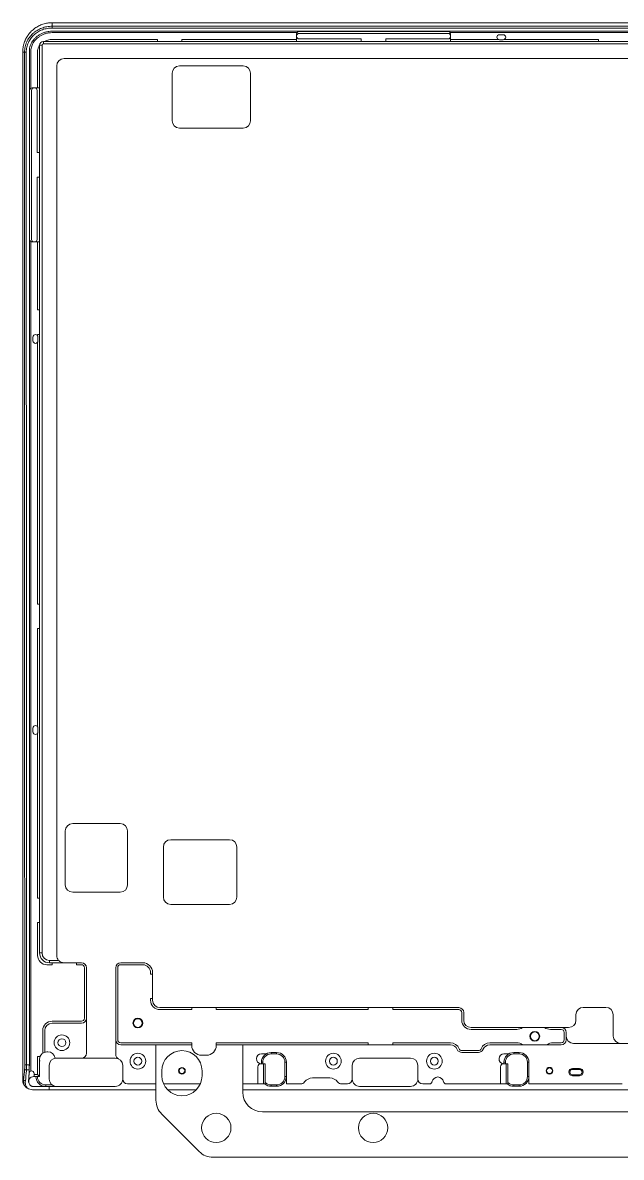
# Model space of a CAD drawing. Header units: millimetres. Extents: x -162 to 162, y -13 to 218.
# Drawn here: x -161.5 to -39.4, y -13.4 to 218.1 of the extents above; entities that cross this region are included whole.
import ezdxf

# ---------------------------------------------------------------- set-up
doc = ezdxf.new("R2010")
doc.units = ezdxf.units.MM

msp = doc.modelspace()

# ---------------------------------------------------------------- linework, layer by layer
at = {"color": 7, "linetype": 'Continuous', "lineweight": 15}
for p, q in [((155.5, 218.11), (-155.5, 218.11)), ((-155.49, 216.39), (155.49, 216.39)), ((-105.53, 216.09), (-155.49, 216.09)), ((-105.6, 214.3), (-105.6, 215.83)), ((-74.7, 216.33), (-105.1, 216.33)), ((-74.7, 215.93), (-105.1, 215.93)), ((74.27, 216.09), (-74.27, 216.09)), ((-74.2, 215.83), (-74.2, 214.3)), ((-63.44, 215.65), (-64.23, 215.65)), ((-158.05, 213.5), (-158.05, 191.6)), ((-157.55, 213.5), (-158.05, 213.5)), ((-157.55, 213.5), (-157.55, 28.3)), ((-157.25, 214.3), (-92.4, 214.3)), ((-157.25, 213.8), (-157.25, 214.3)), ((157.25, 213.8), (-157.25, 213.8)), ((-134, 214.7), (-155.71, 214.7)), ((-134, 214.7), (-134, 214.3)), ((-105.6, 214.7), (-129, 214.7)), ((-129, 214.7), (-129, 214.3)), ((-105.1, 214.8), (-92.4, 214.8)), ((-92.4, 214.8), (-92.4, 214.29)), ((-92.4, 214.29), (-87.4, 214.29)), ((-87.4, 214.8), (-74.7, 214.8)), ((-87.4, 214.29), (-87.4, 214.8)), ((-87.4, 214.3), (87.4, 214.3)), ((-64.45, 214.7), (-74.2, 214.7)), ((-64.23, 214.65), (-63.44, 214.65)), ((-44, 214.7), (-63.22, 214.7)), ((-44, 214.7), (-44, 214.3)), ((-161.5, 212.11), (-161.5, 2.41)), ((-160.14, 6.12), (-160.14, 212.14)), ((-159.84, 204.74), (-159.84, 212.14)), ((-158.45, 212.47), (-158.45, 204.81)), ((-153.05, 210.8), (153.05, 210.8)), ((-154.55, 27.8), (-154.55, 209.3)), ((-116.5, 209.3), (-129.5, 209.3)), ((-131, 207.8), (-131, 198.1)), ((-115, 198.1), (-115, 207.8)), ((-160.08, 204.31), (-160.08, 173.88)), ((-159.68, 204.31), (-159.68, 173.88)), ((-158.05, 204.81), (-159.58, 204.81)), ((-158.55, 191.6), (-158.55, 204.31)), ((-129.5, 196.6), (-116.5, 196.6)), ((-158.04, 191.6), (-158.55, 191.6)), ((-158.04, 186.6), (-158.04, 191.6)), ((-158.55, 186.6), (-158.04, 186.6)), ((-158.55, 173.88), (-158.55, 186.6)), ((-158.05, 28.3), (-158.05, 186.6)), ((-159.84, 4.23), (-159.84, 173.46)), ((-159.58, 173.38), (-158.05, 173.38)), ((-158.45, 173.38), (-158.45, 159.5)), ((-158.45, 159.5), (-158.05, 159.5)), ((-159.4, 153.99), (-159.4, 153.19)), ((-158.45, 154.5), (-158.05, 154.5)), ((-158.45, 154.5), (-158.45, 154.21)), ((-158.45, 152.97), (-158.45, 99.5)), ((-158.4, 153.19), (-158.4, 153.99)), ((-158.45, 99.5), (-158.05, 99.5)), ((-158.45, 94.5), (-158.05, 94.5)), ((-158.45, 94.5), (-158.45, 74.42)), ((-159.4, 74.2), (-159.4, 73.4)), ((-158.4, 73.4), (-158.4, 74.2)), ((-158.45, 73.18), (-158.45, 39.5)), ((-141.6, 54.7), (-151.3, 54.7)), ((-152.8, 53.2), (-152.8, 42.2)), ((-140.1, 42.2), (-140.1, 53.2)), ((-119.3, 51.42), (-131.3, 51.42)), ((-132.8, 49.92), (-132.8, 39.72)), ((-117.8, 39.72), (-117.8, 49.92)), ((-158.45, 39.5), (-158.05, 39.5)), ((-151.3, 40.7), (-141.6, 40.7)), ((-131.3, 38.22), (-119.3, 38.22)), ((-160.73, 5.48), (-160.73, 36.31)), ((-158.45, 34.5), (-158.45, 27.8)), ((-158.45, 34.5), (-158.05, 34.5)), ((-157.55, 28.3), (-158.05, 28.3)), ((-156.55, 25.9), (-155.5, 25.9)), ((-156.05, 26.8), (-156.05, 26.3)), ((-154.17, 26.8), (-156.05, 26.8)), ((-156.05, 26.3), (-149.5, 26.3)), ((-155.5, 26.3), (-155.5, 25.9)), ((-150.5, 25.9), (-150.5, 26.3)), ((-150.5, 25.9), (-149.5, 25.9)), ((-137, 26.3), (-141.5, 26.3)), ((-141.5, 25.9), (-137, 25.9)), ((-148.9, 25.3), (-148.9, 14.98)), ((-148.5, 7.85), (-148.5, 25.3)), ((-142.5, 25.3), (-142.5, 7.59)), ((-142.1, 10.58), (-142.1, 25.3)), ((-135.4, 24.3), (-135.4, 24)), ((-135, 24), (-135.4, 24)), ((-135, 18.65), (-135, 24.3)), ((-135.4, 19), (-135, 19)), ((-135.4, 19), (-135.4, 18.65)), ((-72.5, 17.15), (-133.5, 17.15)), ((-133.5, 16.75), (-127, 16.75)), ((-127, 17.15), (-127, 16.75)), ((-122, 16.75), (-122, 17.15)), ((-122, 16.75), (-91, 16.75)), ((-91, 17.15), (-91, 16.75)), ((-86, 16.75), (-86, 17.15)), ((-86, 16.75), (-72.5, 16.75)), ((-42.5, 17.2), (-47.1, 17.2)), ((-149.5, 14.38), (-155.5, 14.38)), ((-155.5, 13.98), (-149.5, 13.98)), ((-71.9, 16.15), (-71.9, 14.6)), ((-71.5, 14.6), (-71.5, 16.15)), ((-48.6, 15.7), (-48.6, 14.6)), ((-41, 11.35), (-41, 15.7)), ((-157.4, 12.48), (-157.4, 7.89)), ((-157, 12.48), (-157, 8.08)), ((-50.1, 13.1), (-70, 13.1)), ((-70, 12.7), (-60.7, 12.7)), ((-53.8, 12.7), (-51.6, 12.7)), ((-51, 12.1), (-51, 10.58)), ((-50.6, 10.58), (-50.6, 12.1)), ((-127, 9.98), (-141.5, 9.98)), ((-127, 9.58), (-141.5, 9.58)), ((-134.3, -1.73), (-134.3, 9.58)), ((-127, 9.98), (-127, 9.43)), ((-122, 9.43), (-122, 9.98)), ((-91, 9.98), (-122, 9.98)), ((-122, 9.58), (-74.22, 9.58)), ((-116.6, 9.58), (-116.6, -0.09)), ((-91, 9.98), (-91, 9.58)), ((-74.22, 9.98), (-86, 9.98)), ((-86, 9.58), (-86, 9.98)), ((-60.7, 9.98), (-66.18, 9.98)), ((-66.18, 9.58), (-51.6, 9.58)), ((-51.6, 9.98), (-53.3, 9.98)), ((-29.3, 9.85), (-49.1, 9.85)), ((-158.5, 3.52), (-158.5, 7.15)), ((-158.5, 7.15), (-157.96, 7.15)), ((-156.55, 8.15), (-156.39, 8.15)), ((-125, 7.43), (-124, 7.43)), ((-111.85, 7.7), (-112.8, 7.7)), ((-110.8, 8), (-109.7, 8)), ((-110.8, 7.7), (-110.8, 8)), ((-110.8, 7.7), (-109.7, 7.7)), ((-109.7, 7.7), (-109.7, 8)), ((-68.5, 8.4), (-71.9, 8.4)), ((-71.9, 8), (-68.5, 8)), ((-62.35, 7.7), (-63.3, 7.7)), ((-61.3, 8), (-60.2, 8)), ((-61.3, 7.7), (-61.3, 8)), ((-61.3, 7.7), (-60.2, 7.7)), ((-60.2, 7.7), (-60.2, 8)), ((-160.73, 5.48), (-161.09, 5.48)), ((-160.14, 5.48), (-160.73, 5.48)), ((-160.14, 6.01), (-160.14, 5.79)), ((-158.05, 3.07), (-158.05, 6.65)), ((-158.01, 6.29), (-158.05, 6.24)), ((-156.1, 2.57), (-156.1, 5.35)), ((-142.6, 6.85), (-154.9, 6.85)), ((-141.1, 5.35), (-141.1, 2.57)), ((-113.5, 5.1), (-113.5, 1.6)), ((-112, 5.7), (-112.9, 5.7)), ((-112.8, 5.7), (-112.8, 6)), ((-112.5, 6), (-112.8, 6)), ((-112.5, 5.7), (-112.5, 6)), ((-112.35, 1.6), (-112.35, 5.7)), ((-112, 1.6), (-112, 5.7)), ((-108, 6), (-107.7, 6)), ((-108, 6), (-108, 3.1)), ((-107.7, 1.6), (-107.7, 6)), ((-94.24, 2.57), (-94.24, 5.35)), ((-92.74, 6.85), (-82.36, 6.85)), ((-80.86, 5.35), (-80.86, 2.57)), ((-64, 5.1), (-64, 1.6)), ((-62.5, 5.7), (-63.4, 5.7)), ((-63.4, 5.7), (-63.3, 5.7)), ((-63.3, 5.7), (-63.3, 6)), ((-63, 6), (-63.3, 6)), ((-63, 5.7), (-63, 6)), ((-62.85, 1.6), (-62.85, 5.7)), ((-62.5, 1.6), (-62.5, 5.7)), ((-58.5, 6), (-58.2, 6)), ((-58.5, 6), (-58.5, 3.1)), ((-58.2, 1.6), (-58.2, 6)), ((-47.9, 4.75), (-49.3, 4.75)), ((-49.3, 4.55), (-49.3, 4.75)), ((-47.9, 4.55), (-47.9, 4.75)), ((-160.74, 4.43), (-160.75, 4.28)), ((-160.75, 4.27), (-160.75, 4.28)), ((-160.75, 4.27), (-160.75, 4.28)), ((-160.16, 4.43), (-160.74, 4.43)), ((-158.05, 3.07), (-159.27, 3.07)), ((-159.19, 3.75), (-159.19, 3.07)), ((-159.19, 3.52), (-158.5, 3.52)), ((-158.5, 3.07), (-158.8, 3.07)), ((-158.8, 3.07), (-158.8, 3.07)), ((-158.5, 3.52), (-158.05, 3.07)), ((-158.5, 3.07), (-158.5, 3.07)), ((-133.1, 3.26), (-133.1, 4.28)), ((-124.9, 4.28), (-124.9, 3.26)), ((-108, 3.1), (-107.7, 3.1)), ((-98.83, 2.8), (-102.37, 2.8)), ((-58.5, 3.1), (-58.2, 3.1)), ((-49.3, 4.55), (-47.9, 4.55)), ((-47.9, 3.45), (-49.3, 3.45)), ((-49.3, 3.45), (-49.3, 3.25)), ((-49.3, 3.25), (-47.9, 3.25)), ((-47.9, 3.45), (-47.9, 3.25)), ((-160.54, 0.71), (-160.55, 0.71)), ((-159.5, 0.41), (-134.3, 0.41)), ((-142.6, 1.07), (-159.4, 1.07)), ((-156.8, 1.37), (-156.8, 1.07)), ((-156.8, 1.37), (-155.5, 1.37)), ((-156.1, 1.07), (-156.1, 0.41)), ((-140.1, 1.6), (-134.3, 1.6)), ((-125.25, 1.6), (-132.75, 1.6)), ((-131.95, 0.41), (-126.05, 0.41)), ((-116.6, 1.6), (-112, 1.6)), ((-116.6, 0.41), (117.5, 0.41)), ((-110.8, 1.4), (-110.8, 1.1)), ((-109.7, 1.4), (-110.8, 1.4)), ((-110.8, 1.1), (-109.7, 1.1)), ((-109.7, 1.4), (-109.7, 1.1)), ((-107.7, 1.6), (-104.77, 1.6)), ((-96.43, 1.6), (-95.24, 1.6)), ((-82.36, 1.07), (-92.74, 1.07)), ((-79.86, 1.6), (-78.47, 1.6)), ((-75.13, 1.6), (-62.5, 1.6)), ((-61.3, 1.4), (-61.3, 1.1)), ((-60.2, 1.4), (-61.3, 1.4)), ((-61.3, 1.1), (-60.2, 1.1)), ((-60.2, 1.4), (-60.2, 1.1)), ((-58.2, 1.6), (-39.17, 1.6)), ((-133.13, -4.56), (-125.47, -12.21)), ((-112.6, -4.09), (-26.17, -4.09)), ((121.74, -13.39), (-122.64, -13.39))]:
    msp.add_line(p, q, dxfattribs=at)
at = {"color": 7, "linetype": 'Continuous', "lineweight": 15, "flags": 128}
for points in [[(-155.5, 217.38), (-154.78, 217.38), (-151.9, 217.38), (-140.38, 217.38), (-94.3, 217.38), (-47.15, 217.38), (-40.76, 217.38), (-33.36, 217.38), (-18.55, 217.38), (-11.15, 217.38), (0, 217.38)], [(0, 217.03), (-17.65, 217.03), (-88.26, 217.03), (-92.58, 217.03), (-99.98, 217.03), (-114.79, 217.03), (-122.19, 217.03), (-129.59, 217.03), (-144.4, 217.03), (-151.8, 217.03), (-155.5, 217.03)], [(-161.09, 5.48), (-161.09, 6.2), (-161.09, 9.08), (-161.09, 20.6), (-161.1, 66.68), (-161.12, 212.11)], [(-160.73, 36.31), (-160.73, 45.93), (-160.74, 92.12), (-160.76, 188.12), (-160.77, 212.11)], [(-160.14, 6.12), (-160.14, 6.12), (-160.14, 6.12)]]:
    msp.add_lwpolyline(points, dxfattribs=at)
at = {"color": 7, "linetype": 'Continuous', "lineweight": 15}
for centre, radius in [((-138, 14), 1), ((-138, 14), 0.9), ((-153.5, 10), 1.6), ((-57, 11.3), 1), ((-57, 11.3), 0.9), ((-153.5, 10), 0.8), ((-138, 6.23), 1.6), ((-138, 6.23), 0.8), ((-98.1, 6.23), 1.6), ((-98.1, 6.23), 0.8), ((-77.5, 6.23), 1.6), ((-77.5, 6.23), 0.8), ((-129, 4.28), 0.675), ((-129, 4.28), 0.575), ((-54, 4.28), 0.69), ((-54, 4.28), 0.59), ((-122, -7.39), 3), ((-90, -7.39), 3)]:
    msp.add_circle(centre, radius, dxfattribs=at)
for centre, radius, start, end in [((-105.1, 215.83), 0.5, 90, 180), ((-105.1, 215.43), 0.5, 90, 180), ((-105.1, 215.3), 0.5, 180, 270), ((-74.7, 215.83), 0.5, 0, 90), ((-74.7, 215.43), 0.5, 0, 90), ((-74.7, 215.3), 0.5, 270, 360), ((-64.23, 215.15), 0.5, 90, 270), ((-63.44, 215.15), 0.5, 270, 90), ((-157.25, 213.5), 0.8, 90, 180), ((-157.25, 213.5), 0.3, 90, 180), ((-153.05, 209.3), 1.5, 90, 180), ((-129.5, 207.8), 1.5, 90, 180), ((-116.5, 207.8), 1.5, 0, 90), ((-159.58, 204.31), 0.5, 90, 180), ((-159.18, 204.31), 0.5, 90, 180), ((-159.05, 204.31), 0.5, 0, 90), ((-129.5, 198.1), 1.5, 180, 270), ((-116.5, 198.1), 1.5, 270, 0), ((-159.58, 173.88), 0.5, 180, 270), ((-159.18, 173.88), 0.5, 180, 270), ((-159.05, 173.88), 0.5, 270, 0), ((-158.9, 153.99), 0.5, 0, 180), ((-158.9, 153.19), 0.5, 180, 0), ((-158.9, 74.2), 0.5, 0, 180), ((-158.9, 73.4), 0.5, 180, 0), ((-151.3, 53.2), 1.5, 90, 180), ((-141.6, 53.2), 1.5, 0, 90), ((-131.3, 49.92), 1.5, 90, 180), ((-119.3, 49.92), 1.5, 0, 90), ((-151.3, 42.2), 1.5, 180, 270), ((-141.6, 42.2), 1.5, 270, 0), ((-131.3, 39.72), 1.5, 180, 270), ((-119.3, 39.72), 1.5, 270, 0), ((-156.55, 27.8), 1.9, 180, 270), ((-156.05, 28.3), 2, 180, 270), ((-156.05, 28.3), 1.5, 180, 270), ((-153.05, 27.8), 1.5, 180, 221.8103), ((-149.5, 25.3), 1, 0, 90), ((-149.5, 25.3), 0.6, 360, 90), ((-141.5, 25.3), 1, 90, 180), ((-141.5, 25.3), 0.6, 90, 180), ((-137, 24.3), 2, 0, 90), ((-137, 24.3), 1.6, 0, 90), ((-133.5, 18.65), 1.9, 180, 270), ((-133.5, 18.65), 1.5, 180, 270), ((-72.5, 16.15), 1, 0, 90), ((-72.5, 16.15), 0.6, 0, 90), ((-47.1, 15.7), 1.5, 90, 180), ((-42.5, 15.7), 1.5, 0, 90), ((-155.5, 12.48), 1.9, 90, 180), ((-155.5, 12.48), 1.5, 90, 180), ((-149.5, 14.98), 1, 270, 0), ((-149.5, 14.98), 0.6, 270, 0), ((-70, 14.6), 1.9, 180, 270), ((-70, 14.6), 1.5, 180, 270), ((-50.1, 14.6), 1.5, 270, 0), ((-60.7, 14.7), 2, 270, 306.8699), ((-53.8, 14.7), 2, 233.1301, 270), ((-51.6, 12.1), 1, 0, 90), ((-51.6, 12.1), 0.6, 0, 90), ((-141.5, 10.58), 1, 180, 270), ((-141.5, 10.58), 0.6, 180, 270), ((-125, 9.43), 2, 180, 270), ((-124, 9.43), 2, 270, 0), ((-74.22, 8.08), 1.9, 21.5923, 90), ((-74.22, 8.08), 1.5, 21.5923, 90), ((-66.18, 8.08), 1.9, 90, 158.4077), ((-66.18, 8.08), 1.5, 90, 158.4077), ((-60.7, 7.98), 2, 53.1301, 90), ((-53.3, 7.98), 2, 90, 126.8699), ((-51.6, 10.58), 0.6, 270, 0), ((-51.6, 10.58), 1, 270, 0), ((-49.1, 11.35), 1.5, 180, 270), ((-39.5, 11.35), 1.5, 180, 270), ((-156.55, 6.65), 1.5, 90, 180), ((-156.39, 6.65), 1.5, 7.6623, 90), ((-149.5, 7.85), 1, 270, 0), ((-141.5, 7.59), 1, 180, 243.8961), ((-129, 4.28), 4.1, 360, 180), ((-112.8, 6.7), 1, 90, 264.3911), ((-110.8, 6), 2, 90, 180), ((-110.8, 6), 1.7, 90, 180), ((-109.7, 6), 2, 0, 90), ((-109.7, 6), 1.7, 0, 90), ((-71.9, 9), 1, 201.5923, 270), ((-71.9, 9), 0.6, 201.5923, 270), ((-68.5, 9), 0.6, 270, 338.4077), ((-68.5, 9), 1, 270, 338.4077), ((-63.3, 6.7), 1, 90, 264.3911), ((-61.3, 6), 2, 90, 180), ((-61.3, 6), 1.7, 90, 180), ((-60.2, 6), 2, 0, 90), ((-60.2, 6), 1.7, 0, 90), ((-154.6, 5.35), 1.5, 90, 180), ((-142.6, 5.35), 1.5, 360, 90), ((-112.9, 5.1), 0.6, 90, 180), ((-92.74, 5.35), 1.5, 90, 180), ((-82.36, 5.35), 1.5, 0, 90), ((-63.4, 5.1), 0.6, 90, 180), ((-49.3, 4), 0.75, 90, 270), ((-47.9, 4), 0.75, 270, 90), ((-160.79, 4.78), 0.351, 206.7827, 277.3609), ((-159.27, 2.07), 1, 90, 204.5989), ((-159.69, 3.75), 0.5, 0, 177.084), ((-156.8, 3.07), 2, 179.956, 270), ((-156.8, 3.07), 1.7, 180, 270), ((-154.6, 2.57), 1.5, 180, 270), ((-142.6, 2.57), 1.5, 270, 0.0218), ((-140.1, 2.6), 1, 180, 270), ((-129, 3.26), 4.1, 180, 0), ((-109.7, 3.1), 2, 270, 0), ((-109.7, 3.1), 1.7, 270, 360), ((-102.37, 0.8), 2, 90, 143.1301), ((-98.83, 0.8), 2, 36.8699, 90), ((-95.24, 2.6), 1, 270, 0), ((-92.74, 2.57), 1.5, 179.9782, 270), ((-82.36, 2.57), 1.5, 270, 0.0218), ((-79.86, 2.6), 1, 180, 270), ((-76.8, 1.8), 1.2, 10.1642, 169.8358), ((-60.2, 3.1), 2, 270, 0), ((-60.2, 3.1), 1.7, 270, 360), ((-49.3, 4), 0.55, 90, 270), ((-47.9, 4), 0.55, 270, 90), ((-110.8, 3.1), 2, 228.5904, 270), ((-110.8, 3.1), 1.7, 225.0991, 270), ((-104.77, 2.6), 1, 270, 323.1301), ((-96.43, 2.6), 1, 216.8699, 270), ((-78.47, 2.1), 0.5, 270, 349.8358), ((-75.13, 2.1), 0.5, 190.1642, 270), ((-61.3, 3.1), 2, 228.5904, 270), ((-61.3, 3.1), 1.7, 225.0991, 270), ((-130.3, -1.73), 4, 180, 225), ((-112.6, -0.09), 4, 180, 270), ((-122.64, -9.39), 4, 225, 270)]:
    msp.add_arc(centre, radius, start, end, dxfattribs=at)
for points, knots in [([(-161.5, 212.11), (-161.5, 212.2), (-161.5, 212.36), (-161.48, 212.61), (-161.45, 212.86), (-161.42, 213.1), (-161.37, 213.35), (-161.32, 213.59), (-161.25, 213.83), (-161.18, 214.06), (-161.09, 214.3), (-161, 214.53), (-160.89, 214.75), (-160.78, 214.97), (-160.66, 215.19), (-160.52, 215.4), (-160.38, 215.6), (-160.24, 215.8), (-160.08, 215.99), (-159.92, 216.18), (-159.69, 216.41), (-159.4, 216.68), (-159.03, 216.97), (-158.64, 217.24), (-158.23, 217.47), (-157.8, 217.66), (-157.36, 217.83), (-156.9, 217.95), (-156.44, 218.05), (-155.97, 218.1), (-155.66, 218.11), (-155.5, 218.11)], [0, 0, 0, 0, 0.026318, 0.052638, 0.078959, 0.105279, 0.1316, 0.15792, 0.184241, 0.210563, 0.236885, 0.263209, 0.289533, 0.315856, 0.342178, 0.368498, 0.394817, 0.421138, 0.44746, 0.473783, 0.500105, 0.550093, 0.600081, 0.650072, 0.70007, 0.750067, 0.800052, 0.850031, 0.900012, 0.950002, 1, 1, 1, 1]), ([(-155.5, 218.11), (-155.5, 218.09), (-155.5, 218.05), (-155.5, 217.99), (-155.5, 217.93), (-155.5, 217.86), (-155.5, 217.77), (-155.5, 217.68), (-155.5, 217.61), (-155.5, 217.54), (-155.5, 217.48), (-155.5, 217.44), (-155.5, 217.41), (-155.5, 217.39), (-155.5, 217.38)], [0, 0, 0, 0, 0.041599, 0.083167, 0.124756, 0.166345, 0.265864, 0.365401, 0.478183, 0.590975, 0.717003, 0.843033, 0.921518, 1, 1, 1, 1]), ([(-161.12, 212.11), (-161.12, 212.47), (-161.08, 212.83), (-160.93, 213.53), (-160.82, 213.87), (-160.53, 214.52), (-160.34, 214.83), (-159.92, 215.4), (-159.69, 215.67), (-159.29, 216.03), (-159.15, 216.14), (-158.86, 216.36), (-158.72, 216.46), (-158.26, 216.73), (-157.94, 216.88), (-157.27, 217.13), (-156.92, 217.23), (-156.22, 217.35), (-155.86, 217.38), (-155.5, 217.38)], [0, 0, 0, 0, 0.125, 0.125, 0.25, 0.25, 0.375, 0.375, 0.5, 0.5, 0.5625, 0.5625, 0.625, 0.625, 0.75, 0.75, 0.875, 0.875, 1, 1, 1, 1]), ([(-155.5, 217.03), (-155.84, 217.03), (-156.17, 217), (-156.82, 216.88), (-157.15, 216.8), (-157.78, 216.57), (-158.08, 216.42), (-158.5, 216.17), (-158.64, 216.08), (-158.91, 215.88), (-159.04, 215.77), (-159.41, 215.44), (-159.63, 215.19), (-160.03, 214.65), (-160.2, 214.36), (-160.48, 213.76), (-160.58, 213.44), (-160.73, 212.79), (-160.77, 212.45), (-160.77, 212.11)], [0, 0, 0, 0, 0.125, 0.125, 0.25, 0.25, 0.375, 0.375, 0.4375, 0.4375, 0.5, 0.5, 0.625, 0.625, 0.75, 0.75, 0.875, 0.875, 1, 1, 1, 1]), ([(-155.49, 216.39), (-155.71, 216.39), (-156.16, 216.35), (-156.83, 216.21), (-157.46, 215.99), (-158.03, 215.7), (-158.54, 215.36), (-158.97, 214.98), (-159.33, 214.57), (-159.63, 214.13), (-159.87, 213.66), (-160.04, 213.17), (-160.13, 212.66), (-160.14, 212.31), (-160.14, 212.14)], [0, 0, 0, 0, 0.093077, 0.188857, 0.283567, 0.373897, 0.458731, 0.539428, 0.617093, 0.693164, 0.769743, 0.846613, 0.923533, 1, 1, 1, 1]), ([(-159.84, 212.14), (-159.84, 212.31), (-159.83, 212.64), (-159.75, 213.09), (-159.59, 213.55), (-159.37, 213.98), (-159.09, 214.39), (-158.75, 214.77), (-158.35, 215.12), (-157.88, 215.44), (-157.34, 215.71), (-156.75, 215.92), (-156.12, 216.05), (-155.69, 216.09), (-155.49, 216.09)], [0, 0, 0, 0, 0.076462, 0.153378, 0.230243, 0.306817, 0.382883, 0.460543, 0.541235, 0.626064, 0.716389, 0.811093, 0.906867, 1, 1, 1, 1]), ([(-155.5, 217.03), (-155.5, 217.11), (-155.5, 217.2), (-155.5, 217.33), (-155.5, 217.37), (-155.5, 217.38)], [0, 0, 0, 0, 0.5, 0.5, 1, 1, 1, 1]), ([(-158.45, 212.47), (-158.45, 212.47), (-158.44, 212.58), (-158.41, 212.73), (-158.32, 213.01), (-158.2, 213.25), (-158.1, 213.4), (-158.05, 213.46)], [0, 0, 0, 0, 0.020533, 0.283652, 0.5466, 0.808552, 1, 1, 1, 1]), ([(-157.07, 214.3), (-156.98, 214.35), (-156.76, 214.46), (-156.39, 214.59), (-156, 214.67), (-155.77, 214.69), (-155.71, 214.7)], [0, 0, 0, 0, 0.212682, 0.533664, 0.858271, 1, 1, 1, 1]), ([(-161.5, 212.11), (-161.48, 212.11), (-161.45, 212.11), (-161.41, 212.11), (-161.37, 212.11), (-161.32, 212.11), (-161.25, 212.11), (-161.19, 212.11), (-161.15, 212.11), (-161.13, 212.11), (-161.12, 212.11)], [0, 0, 0, 0, 0.069387, 0.138775, 0.208162, 0.321197, 0.434235, 0.677918, 0.93953, 1, 1, 1, 1]), ([(-160.77, 212.11), (-160.85, 212.11), (-160.94, 212.11), (-161.07, 212.11), (-161.12, 212.11), (-161.12, 212.11)], [0, 0, 0, 0, 0.5, 0.5, 1, 1, 1, 1]), ([(-154.17, 26.8), (-154.09, 26.71), (-154, 26.64), (-153.83, 26.51), (-153.73, 26.46), (-153.44, 26.34), (-153.25, 26.3), (-153.05, 26.3)], [0, 0, 0, 0, 0.25, 0.25, 0.5, 0.5, 1, 1, 1, 1]), ([(-161.1, 4.62), (-161.1, 4.75), (-161.09, 4.89), (-161.09, 5.18), (-161.09, 5.33), (-161.09, 5.48)], [0, 0, 0, 0, 0.5, 0.5, 1, 1, 1, 1]), ([(-160.74, 4.43), (-160.74, 4.59), (-160.73, 4.75), (-160.73, 5.11), (-160.73, 5.3), (-160.73, 5.48)], [0, 0, 0, 0, 0.5, 0.5, 1, 1, 1, 1]), ([(-160.16, 4.43), (-160.16, 4.47), (-160.16, 4.55), (-160.15, 4.7), (-160.15, 4.86), (-160.15, 5.05), (-160.15, 5.26), (-160.14, 5.41), (-160.14, 5.48)], [0, 0, 0, 0, 0.126115, 0.268451, 0.427007, 0.601785, 0.792784, 1, 1, 1, 1]), ([(-160.14, 6.01), (-160.14, 6.01), (-160.14, 5.93), (-160.14, 5.75), (-160.14, 5.57), (-160.14, 5.48)], [0.1651818, 0.1651818, 0.1651818, 0.1651818, 0.1655215, 0.5817019, 1, 1, 1, 1]), ([(-161.5, 2.41), (-161.48, 2.41), (-161.45, 2.41), (-161.41, 2.41), (-161.37, 2.4), (-161.34, 2.39), (-161.32, 2.39), (-161.31, 2.38)], [0, 0, 0, 0, 0.20027, 0.399941, 0.599861, 0.800024, 1, 1, 1, 1]), ([(-161.1, 1.21), (-161.12, 1.25), (-161.18, 1.33), (-161.25, 1.45), (-161.32, 1.58), (-161.37, 1.71), (-161.42, 1.85), (-161.46, 1.99), (-161.48, 2.13), (-161.5, 2.27), (-161.5, 2.37), (-161.5, 2.41)], [0, 0, 0, 0, 0.111116, 0.222222, 0.333327, 0.444434, 0.555549, 0.666671, 0.777794, 0.888909, 1, 1, 1, 1]), ([(-161.1, 1.21), (-161.19, 1.39), (-161.25, 1.59), (-161.32, 1.98), (-161.33, 2.18), (-161.31, 2.38)], [0, 0, 0, 0, 0.5, 0.5, 1, 1, 1, 1]), ([(-160.96, 2.2), (-161.04, 2.21), (-161.12, 2.23), (-161.25, 2.3), (-161.29, 2.34), (-161.31, 2.38)], [0, 0, 0, 0, 0.5, 0.5, 1, 1, 1, 1]), ([(-160.22, 3.31), (-160.23, 3.21), (-160.24, 3.02), (-160.27, 2.76), (-160.29, 2.53), (-160.31, 2.35), (-160.31, 2.2), (-160.3, 2.09), (-160.28, 1.91), (-160.21, 1.67), (-160.07, 1.44), (-159.94, 1.3), (-159.84, 1.21), (-159.73, 1.15), (-159.62, 1.1), (-159.51, 1.07), (-159.44, 1.07), (-159.4, 1.07)], [0, 0, 0, 0, 0.115512, 0.216364, 0.302554, 0.374082, 0.430942, 0.473162, 0.500724, 0.641289, 0.749538, 0.79904, 0.845161, 0.888081, 0.92805, 0.965277, 1, 1, 1, 1]), ([(-160.22, 3.31), (-160.22, 3.34), (-160.21, 3.44), (-160.2, 3.62), (-160.19, 3.87), (-160.17, 4.15), (-160.16, 4.33), (-160.16, 4.43)], [0, 0, 0, 0, 0.100008, 0.250013, 0.500004, 0.749995, 1, 1, 1, 1]), ([(-160.78, 0.88), (-160.84, 0.93), (-160.9, 0.98), (-161, 1.09), (-161.05, 1.15), (-161.1, 1.21)], [0, 0, 0, 0, 0.5, 0.5, 1, 1, 1, 1]), ([(-160.96, 2.2), (-161, 1.94), (-160.98, 1.68), (-160.87, 1.31), (-160.82, 1.19), (-160.73, 1.01), (-160.69, 0.95), (-160.63, 0.84), (-160.59, 0.78), (-160.56, 0.72)], [0, 0, 0, 0, 0.5, 0.5, 0.75, 0.75, 0.875, 0.875, 1, 1, 1, 1])]:
    msp.add_open_spline(points, degree=3, knots=knots, dxfattribs=at)
for points in [[(-160.14, 6.12), (-160.14, 6.08), (-160.14, 6.05), (-160.14, 6.01)], [(-158.02, 6.34), (-158.01, 6.33), (-158.01, 6.31), (-158.01, 6.29)], [(-161.31, 2.38), (-161.2, 3.13), (-161.14, 3.87), (-161.1, 4.62)], [(-160.75, 4.27), (-160.79, 3.58), (-160.85, 2.89), (-160.96, 2.2)], [(-160.56, 0.72), (-160.64, 0.77), (-160.71, 0.82), (-160.78, 0.88)], [(-160.55, 0.71), (-160.55, 0.71), (-160.56, 0.72), (-160.56, 0.72)], [(-160.54, 0.71), (-160.24, 0.52), (-159.88, 0.42), (-159.51, 0.41)], [(-159.5, 0.41), (-159.5, 0.41), (-159.5, 0.41), (-159.51, 0.41)]]:
    msp.add_open_spline(points, degree=3, dxfattribs=at)

doc.saveas('drawing.dxf')
